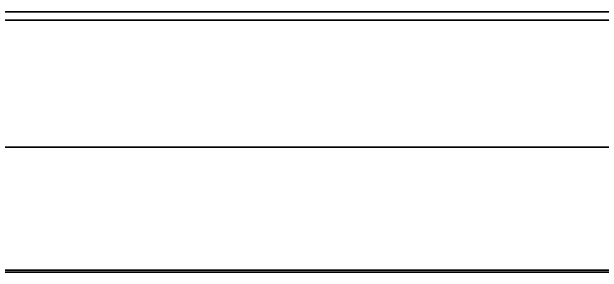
# Model space of a CAD drawing. Extents: x 5819 to 10669, y -850 to 3886.
# Drawn here: x 8497.5 to 8567.2, y 2718.8 to 2749.5 of the extents above; entities that cross this region are included whole.
import ezdxf

# ---------------------------------------------------------------- set-up
doc = ezdxf.new("R2010")
doc.units = 0
doc.header["$LTSCALE"] = 5
doc.layers.add('1', color=7, linetype='CONTINUOUS', true_color=0xffffff)

msp = doc.modelspace()

# ---------------------------------------------------------------- linework, layer by layer
at = {"layer": '1', "color": 7, "linetype": 'Continuous', "lineweight": 35}
for p, q in [((8584.073, 2749.526), (8375.073, 2749.526)), ((8584.077, 2748.526), (8409.579, 2748.526)), ((8388.038, 2733.526), (8585.985, 2733.526)), ((8649.423, 2719.037), (8404.413, 2719.037)), ((8649.423, 2718.778), (8404.413, 2718.778))]:
    msp.add_line(p, q, dxfattribs=at)

doc.saveas('drawing.dxf')
